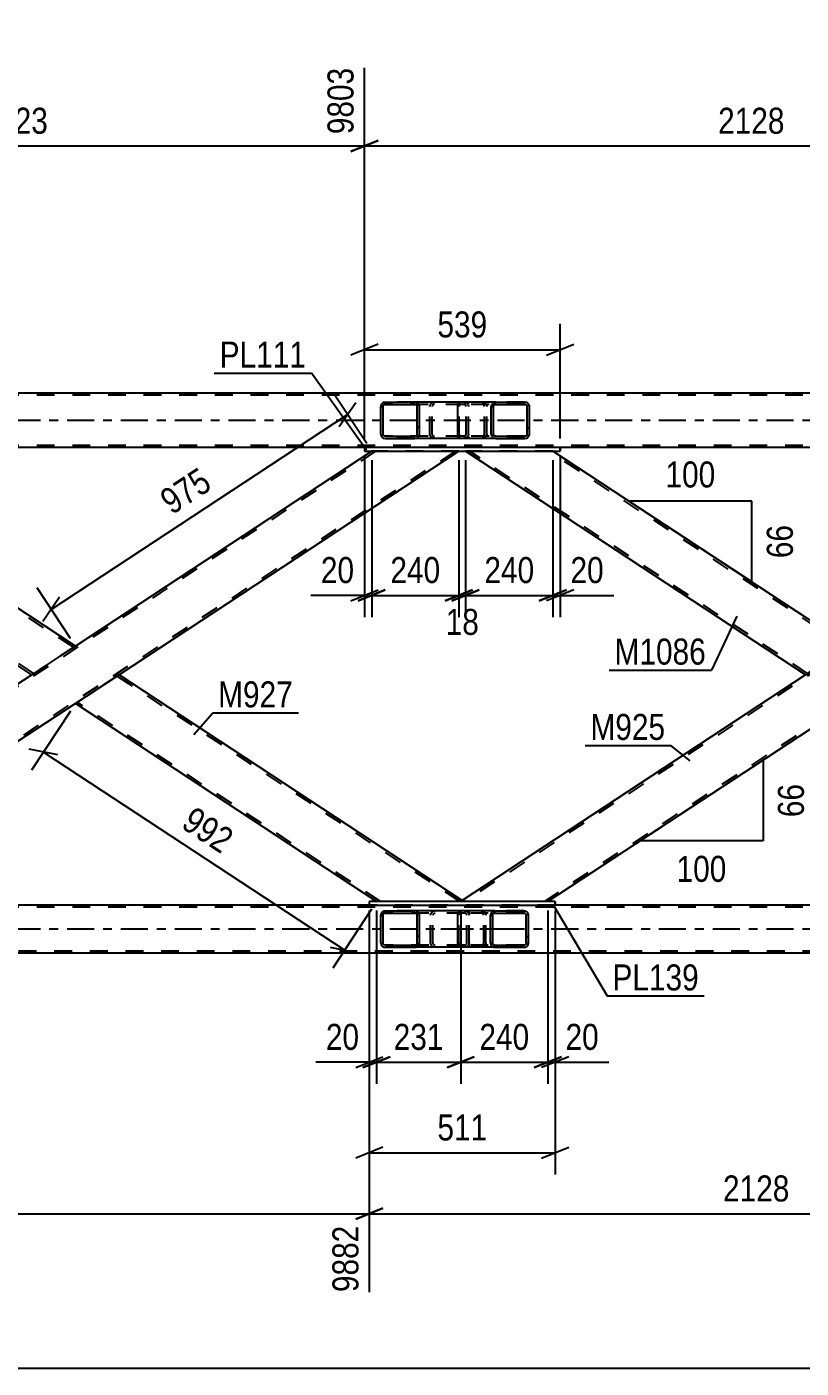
# Model space of a CAD drawing. Header units: millimetres. Extents: x -777 to 412, y -850 to -9.
# Drawn here: x -328.9 to -243.8, y -586.5 to -438.9 of the extents above; entities that cross this region are included whole.
import ezdxf

# ---------------------------------------------------------------- set-up
doc = ezdxf.new("R2010")
doc.units = ezdxf.units.MM
doc.linetypes.add('DXK_LINE_DOT2', pattern=[3.9198, 1.9599, -1.9599])
doc.linetypes.add('DXK_LINE_DOT3', pattern=[5.9187, 2.979, -0.9799, 0.9799, -0.9799])
doc.styles.add('Arial Narrow', font='ARIALN.TTF', dxfattribs={"height": 0.2})

# ---------------------------------------------------------------- blocks, each defined once
blk = doc.blocks.new('Part-570390744-5898 - 5775')
at = {"linetype": 'Continuous'}
h = blk.add_hatch(dxfattribs=at)
h.set_pattern_fill('', scale=0.7, style=0, pattern_type=0)
h.set_pattern_definition([(45, (-277.9148, -539.858), (-1.57154, 1.57154), [])])
h.paths.add_polyline_path([(-277.95, -539.67), (-277.91, -539.86), (-277.81, -540.01), (-277.64, -540.12), (-277.45, -540.15), (-274.27, -540.15), (-274.07, -540.12), (-273.91, -540.01), (-273.8, -539.86), (-273.76, -539.67), (-273.76, -536.63), (-273.8, -536.45), (-273.91, -536.29), (-274.07, -536.19), (-274.27, -536.15), (-277.45, -536.15), (-277.64, -536.19), (-277.81, -536.29), (-277.91, -536.45), (-277.95, -536.63)])
h.paths.add_polyline_path([(-277.68, -536.54), (-277.63, -536.46), (-277.55, -536.41), (-277.45, -536.39), (-274.27, -536.39), (-274.17, -536.41), (-274.09, -536.46), (-274.03, -536.54), (-274.01, -536.63), (-274.01, -539.67), (-274.03, -539.77), (-274.09, -539.84), (-274.17, -539.9), (-274.27, -539.91), (-277.45, -539.91), (-277.55, -539.9), (-277.63, -539.84), (-277.68, -539.77), (-277.7, -539.67), (-277.7, -536.63)])
at = {"color": 2, "linetype": 'Continuous'}
for p, q in [((-281.55, -536.63), (-281.53, -536.45)), ((-281.55, -539.67), (-281.55, -536.63)), ((-281.53, -536.45), (-281.47, -536.29)), ((-281.47, -536.29), (-281.38, -536.19)), ((-281.38, -536.19), (-281.28, -536.15)), ((-277.45, -536.15), (-281.28, -536.15)), ((-277.91, -536.45), (-277.95, -536.63)), ((-277.95, -539.67), (-277.95, -536.63)), ((-277.7, -536.63), (-277.68, -536.54)), ((-277.7, -539.67), (-277.7, -536.63)), ((-277.68, -536.54), (-277.63, -536.46)), ((-277.45, -536.15), (-277.64, -536.19)), ((-277.63, -536.46), (-277.55, -536.41)), ((-277.55, -536.41), (-277.45, -536.39)), ((-277.45, -536.15), (-274.27, -536.15)), ((-277.45, -536.39), (-274.27, -536.39)), ((-274.07, -536.19), (-274.27, -536.15)), ((-274.27, -536.39), (-274.17, -536.41)), ((-274.17, -536.41), (-274.09, -536.46)), ((-274.09, -536.46), (-274.03, -536.54)), ((-274.03, -536.54), (-274.01, -536.63)), ((-274.01, -539.67), (-274.01, -536.63)), ((-273.76, -536.63), (-273.8, -536.45)), ((-273.76, -539.67), (-273.76, -536.63)), ((-281.53, -539.86), (-281.55, -539.67)), ((-281.47, -540.01), (-281.53, -539.86)), ((-281.38, -540.12), (-281.47, -540.01)), ((-281.28, -540.15), (-281.38, -540.12)), ((-277.45, -540.15), (-281.28, -540.15)), ((-277.95, -539.67), (-277.91, -539.86)), ((-277.68, -539.77), (-277.7, -539.67)), ((-277.63, -539.84), (-277.68, -539.77)), ((-277.64, -540.12), (-277.45, -540.15)), ((-277.55, -539.9), (-277.63, -539.84)), ((-277.45, -539.91), (-277.55, -539.9)), ((-277.45, -539.91), (-274.27, -539.91)), ((-277.45, -540.15), (-274.27, -540.15)), ((-274.17, -539.9), (-274.27, -539.91)), ((-274.27, -540.15), (-274.07, -540.12)), ((-274.09, -539.84), (-274.17, -539.9)), ((-274.03, -539.77), (-274.09, -539.84)), ((-274.01, -539.67), (-274.03, -539.77)), ((-273.8, -539.86), (-273.76, -539.67))]:
    blk.add_line(p, q, dxfattribs=at)
at = {"color": 7, "linetype": 'DXK_LINE_DOT2'}
for p, q in [((-281.41, -536.54), (-281.42, -536.63)), ((-281.42, -539.67), (-281.42, -536.63)), ((-281.38, -536.46), (-281.41, -536.54)), ((-281.33, -536.41), (-281.38, -536.46)), ((-281.28, -536.39), (-281.33, -536.41)), ((-274.27, -536.39), (-281.28, -536.39)), ((-280.29, -536.39), (-280.29, -536.15)), ((-278.95, -536.15), (-278.75, -536.19)), ((-278.85, -536.41), (-278.95, -536.39)), ((-278.77, -536.46), (-278.85, -536.41)), ((-278.71, -536.54), (-278.77, -536.46)), ((-278.69, -536.63), (-278.71, -536.54)), ((-278.69, -539.67), (-278.69, -536.63)), ((-278.48, -536.45), (-278.44, -536.63)), ((-278.44, -539.67), (-278.44, -536.63)), ((-274.27, -536.15), (-277.45, -536.15)), ((-281.42, -539.67), (-281.41, -539.77)), ((-281.41, -539.77), (-281.38, -539.84)), ((-281.38, -539.84), (-281.33, -539.9)), ((-281.33, -539.9), (-281.28, -539.91)), ((-274.27, -539.91), (-281.28, -539.91)), ((-280.29, -540.15), (-280.29, -539.91)), ((-278.95, -539.91), (-278.85, -539.9)), ((-278.75, -540.12), (-278.95, -540.15)), ((-278.85, -539.9), (-278.77, -539.84)), ((-278.77, -539.84), (-278.71, -539.77)), ((-278.71, -539.77), (-278.69, -539.67)), ((-278.44, -539.67), (-278.48, -539.86)), ((-274.27, -540.15), (-277.45, -540.15))]:
    blk.add_line(p, q, dxfattribs=at)
at = {"color": 7, "linetype": 'DXK_LINE_DOT3'}
blk.add_line((-275.86, -538.15), (-283.4, -538.15), dxfattribs=at)
at = {"color": 7, "linetype": 'DXK_LINE_DOT2'}
for centre, start, end in [((-278.93, -536.65), 23.8494, 68.8059), ((-278.93, -539.66), 291.1941, 336.1506)]:
    blk.add_arc(centre, 0.492, start, end, dxfattribs=at)
at = {"color": 2, "linetype": 'Continuous'}
for centre, start, end in [((-277.46, -536.65), 111.1941, 156.1506), ((-274.25, -536.65), 23.8494, 68.8059), ((-277.46, -539.66), 203.8494, 248.8059), ((-274.25, -539.66), 291.1941, 336.1506)]:
    blk.add_arc(centre, 0.492, start, end, dxfattribs=at)
blk = doc.blocks.new('Part-570390744-5867 - 5775')
at = {"color": 7, "linetype": 'DXK_LINE_DOT2'}
for p, q in [((-290.58, -485.56), (-364.33, -534.07)), ((-281.84, -485.56), (-357.19, -535.11)), ((-281.41, -485.56), (-291.01, -485.56)), ((-323.61, -507), (-328.41, -510.16)), ((-318.8, -510.16), (-323.61, -513.32)), ((-364.33, -533.82), (-364.33, -533.78)), ((-364.33, -533.82), (-364.33, -533.86)), ((-364.33, -533.86), (-364.33, -533.82)), ((-356.75, -535.11), (-364.33, -535.11))]:
    blk.add_line(p, q, dxfattribs=at)
at = {"color": 2, "linetype": 'Continuous'}
for p, q in [((-291.01, -485.56), (-323.61, -507)), ((-281.41, -485.56), (-318.8, -510.16)), ((-328.41, -510.16), (-364.33, -533.78)), ((-323.61, -513.32), (-356.75, -535.11)), ((-364.33, -533.86), (-364.33, -535.11))]:
    blk.add_line(p, q, dxfattribs=at)
blk = doc.blocks.new('Part-570390744-5820 - 5775')
at = {"color": 7, "linetype": 'DXK_LINE_DOT2'}
for p, q in [((-205.44, -485.56), (-280.79, -535.11)), ((-198.46, -485.56), (-205.88, -485.56)), ((-198.46, -486.71), (-272.05, -535.11)), ((-198.46, -486.42), (-198.46, -486.99)), ((-238.47, -507), (-243.28, -510.16)), ((-233.67, -510.16), (-238.47, -513.32)), ((-281.04, -535), (-281.22, -535.11)), ((-271.62, -535.11), (-281.22, -535.11))]:
    blk.add_line(p, q, dxfattribs=at)
at = {"color": 2, "linetype": 'Continuous'}
for p, q in [((-205.88, -485.56), (-238.47, -507)), ((-198.46, -485.56), (-198.46, -486.92)), ((-198.46, -486.99), (-233.67, -510.16)), ((-243.28, -510.16), (-281.04, -535)), ((-238.47, -513.32), (-271.62, -535.11))]:
    blk.add_line(p, q, dxfattribs=at)
blk = doc.blocks.new('Part-570390744-5836 - 5775')
at = {"linetype": 'Continuous'}
h = blk.add_hatch(dxfattribs=at)
h.set_pattern_fill('', scale=0.7, style=0, pattern_type=0)
h.set_pattern_definition([(45, (-289.9715, -539.858), (-1.57154, 1.57154), [])])
h.paths.add_polyline_path([(-290.01, -539.67), (-289.97, -539.86), (-289.86, -540.01), (-289.7, -540.12), (-289.5, -540.15), (-286.26, -540.15), (-286.07, -540.12), (-285.9, -540.01), (-285.79, -539.86), (-285.75, -539.67), (-285.75, -536.63), (-285.79, -536.45), (-285.9, -536.29), (-286.07, -536.19), (-286.26, -536.15), (-289.5, -536.15), (-289.7, -536.19), (-289.86, -536.29), (-289.97, -536.45), (-290.01, -536.63)])
h.paths.add_polyline_path([(-289.74, -536.54), (-289.68, -536.46), (-289.6, -536.41), (-289.5, -536.39), (-286.26, -536.39), (-286.17, -536.41), (-286.08, -536.46), (-286.03, -536.54), (-286.01, -536.63), (-286.01, -539.67), (-286.03, -539.77), (-286.08, -539.84), (-286.17, -539.9), (-286.26, -539.91), (-289.5, -539.91), (-289.6, -539.9), (-289.68, -539.84), (-289.74, -539.77), (-289.75, -539.67), (-289.75, -536.63)])
at = {"color": 2, "linetype": 'Continuous'}
for p, q in [((-289.97, -536.45), (-290.01, -536.63)), ((-290.01, -539.67), (-290.01, -536.63)), ((-289.75, -536.63), (-289.74, -536.54)), ((-289.75, -539.67), (-289.75, -536.63)), ((-289.74, -536.54), (-289.68, -536.46)), ((-289.5, -536.15), (-289.7, -536.19)), ((-289.68, -536.46), (-289.6, -536.41)), ((-289.6, -536.41), (-289.5, -536.39)), ((-289.5, -536.15), (-286.26, -536.15)), ((-289.5, -536.39), (-286.26, -536.39)), ((-281.28, -536.15), (-286.26, -536.15)), ((-286.07, -536.19), (-286.26, -536.15)), ((-286.26, -536.39), (-286.17, -536.41)), ((-286.17, -536.41), (-286.08, -536.46)), ((-286.08, -536.46), (-286.03, -536.54)), ((-286.03, -536.54), (-286.01, -536.63)), ((-286.01, -539.67), (-286.01, -536.63)), ((-285.75, -536.63), (-285.79, -536.45)), ((-285.75, -539.67), (-285.75, -536.63)), ((-290.01, -539.67), (-289.97, -539.86)), ((-289.74, -539.77), (-289.75, -539.67)), ((-289.68, -539.84), (-289.74, -539.77)), ((-289.7, -540.12), (-289.5, -540.15)), ((-289.6, -539.9), (-289.68, -539.84)), ((-289.5, -539.91), (-289.6, -539.9)), ((-289.5, -539.91), (-286.26, -539.91)), ((-289.5, -540.15), (-286.26, -540.15)), ((-286.17, -539.9), (-286.26, -539.91)), ((-286.26, -540.15), (-286.07, -540.12)), ((-281.28, -540.15), (-286.26, -540.15)), ((-286.08, -539.84), (-286.17, -539.9)), ((-286.03, -539.77), (-286.08, -539.84)), ((-286.01, -539.67), (-286.03, -539.77)), ((-285.79, -539.86), (-285.75, -539.67))]:
    blk.add_line(p, q, dxfattribs=at)
at = {"color": 7, "linetype": 'DXK_LINE_DOT2'}
for p, q in [((-286.26, -536.15), (-289.5, -536.15)), ((-280.8, -536.39), (-289.5, -536.39)), ((-284.55, -536.63), (-284.51, -536.45)), ((-284.55, -539.67), (-284.55, -536.63)), ((-284.27, -536.54), (-284.29, -536.63)), ((-284.29, -539.67), (-284.29, -536.63)), ((-284.21, -536.46), (-284.27, -536.54)), ((-284.23, -536.19), (-284.03, -536.15)), ((-284.21, -536.46), (-284.19, -536.45)), ((-284.19, -536.45), (-284.13, -536.41)), ((-284.13, -536.41), (-284.03, -536.39)), ((-280.8, -536.15), (-281.28, -536.15)), ((-280.8, -536.15), (-280.6, -536.19)), ((-280.7, -536.41), (-280.8, -536.39)), ((-280.62, -536.46), (-280.7, -536.41)), ((-280.56, -536.54), (-280.62, -536.46)), ((-280.54, -536.63), (-280.56, -536.54)), ((-280.54, -539.67), (-280.54, -536.63)), ((-280.33, -536.45), (-280.29, -536.63)), ((-280.29, -539.67), (-280.29, -536.63)), ((-280.8, -539.91), (-289.5, -539.91)), ((-286.26, -540.15), (-289.5, -540.15)), ((-284.51, -539.86), (-284.55, -539.67)), ((-284.29, -539.67), (-284.27, -539.77)), ((-284.27, -539.77), (-284.21, -539.84)), ((-284.03, -540.15), (-284.23, -540.12)), ((-284.21, -539.84), (-284.19, -539.86)), ((-284.19, -539.86), (-284.13, -539.9)), ((-284.13, -539.9), (-284.03, -539.91)), ((-280.8, -540.15), (-281.28, -540.15)), ((-280.8, -539.91), (-280.7, -539.9)), ((-280.6, -540.12), (-280.8, -540.15)), ((-280.7, -539.9), (-280.62, -539.84)), ((-280.62, -539.84), (-280.56, -539.77)), ((-280.56, -539.77), (-280.54, -539.67)), ((-280.29, -539.67), (-280.33, -539.86))]:
    blk.add_line(p, q, dxfattribs=at)
at = {"color": 2, "linetype": 'Continuous'}
for centre, start, end in [((-289.52, -536.66), 110.7583, 155.68), ((-286.24, -536.66), 24.32, 69.2417), ((-289.52, -539.65), 204.32, 249.2417), ((-286.24, -539.65), 290.7583, 335.68)]:
    blk.add_arc(centre, 0.496, start, end, dxfattribs=at)
at = {"color": 7, "linetype": 'DXK_LINE_DOT2'}
for centre, start, end in [((-284.05, -536.66), 110.7583, 155.68), ((-280.78, -536.66), 24.32, 69.2417), ((-284.05, -539.65), 204.32, 249.2417), ((-280.78, -539.65), 290.7583, 335.68)]:
    blk.add_arc(centre, 0.496, start, end, dxfattribs=at)
blk = doc.blocks.new('Part-570390744-5882 - 5775')
at = {"color": 2, "linetype": 'Continuous'}
for p, q in [((-318.8, -510.16), (-323.61, -513.32)), ((-281.04, -535), (-318.8, -510.16)), ((-290.47, -535.11), (-323.61, -513.32)), ((-281.07, -535.02), (-281.22, -535.11)), ((-281.04, -535), (-281.07, -535.02))]:
    blk.add_line(p, q, dxfattribs=at)
at = {"color": 7, "linetype": 'DXK_LINE_DOT2'}
for p, q in [((-318.84, -510.18), (-319.24, -510.44)), ((-319.24, -510.44), (-319.24, -510.44)), ((-319.24, -510.44), (-319.24, -510.44)), ((-281.3, -535.11), (-319.02, -510.3)), ((-323.39, -513.17), (-323.37, -513.16)), ((-290.03, -535.11), (-323.39, -513.17)), ((-323.17, -513.03), (-323.17, -513.03)), ((-281.22, -535.11), (-290.47, -535.11)), ((-281.04, -535), (-281.04, -535))]:
    blk.add_line(p, q, dxfattribs=at)
blk = doc.blocks.new('Part-570390744-5946 - 5775')
at = {"linetype": 'Continuous'}
h = blk.add_hatch(dxfattribs=at)
h.set_pattern_fill('', scale=0.7, style=0, pattern_type=0)
h.set_pattern_definition([(45, (-289.9722, -483.859), (-1.57154, 1.57154), [])])
h.paths.add_polyline_path([(-290.01, -483.68), (-289.97, -483.86), (-289.86, -484.01), (-289.7, -484.12), (-289.5, -484.16), (-286.27, -484.16), (-286.07, -484.12), (-285.9, -484.01), (-285.79, -483.86), (-285.75, -483.68), (-285.75, -480.64), (-285.79, -480.45), (-285.9, -480.3), (-286.07, -480.19), (-286.27, -480.16), (-289.5, -480.16), (-289.7, -480.19), (-289.86, -480.3), (-289.97, -480.45), (-290.01, -480.64)])
h.paths.add_polyline_path([(-289.74, -480.54), (-289.68, -480.47), (-289.6, -480.41), (-289.5, -480.4), (-286.27, -480.4), (-286.17, -480.41), (-286.08, -480.47), (-286.03, -480.54), (-286.01, -480.64), (-286.01, -483.68), (-286.03, -483.77), (-286.08, -483.85), (-286.17, -483.9), (-286.27, -483.92), (-289.5, -483.92), (-289.6, -483.9), (-289.68, -483.85), (-289.74, -483.77), (-289.76, -483.68), (-289.76, -480.64)])
at = {"color": 2, "linetype": 'Continuous'}
for p, q in [((-289.97, -480.45), (-290.01, -480.64)), ((-290.01, -483.68), (-290.01, -480.64)), ((-289.76, -480.64), (-289.74, -480.54)), ((-289.76, -483.68), (-289.76, -480.64)), ((-289.74, -480.54), (-289.68, -480.47)), ((-289.5, -480.16), (-289.7, -480.19)), ((-289.68, -480.47), (-289.6, -480.41)), ((-289.6, -480.41), (-289.5, -480.4)), ((-289.5, -480.16), (-286.27, -480.16)), ((-289.5, -480.4), (-286.27, -480.4)), ((-281.27, -480.16), (-286.27, -480.16)), ((-286.07, -480.19), (-286.27, -480.16)), ((-286.27, -480.4), (-286.17, -480.41)), ((-286.17, -480.41), (-286.08, -480.47)), ((-286.08, -480.47), (-286.03, -480.54)), ((-286.03, -480.54), (-286.01, -480.64)), ((-286.01, -483.68), (-286.01, -480.64)), ((-285.75, -480.64), (-285.79, -480.45)), ((-285.75, -483.68), (-285.75, -480.64)), ((-290.01, -483.68), (-289.97, -483.86)), ((-289.74, -483.77), (-289.76, -483.68)), ((-289.68, -483.85), (-289.74, -483.77)), ((-289.7, -484.12), (-289.5, -484.16)), ((-289.6, -483.9), (-289.68, -483.85)), ((-289.5, -483.92), (-289.6, -483.9)), ((-289.5, -483.92), (-286.27, -483.92)), ((-289.5, -484.16), (-286.27, -484.16)), ((-286.17, -483.9), (-286.27, -483.92)), ((-286.27, -484.16), (-286.07, -484.12)), ((-281.27, -484.16), (-286.27, -484.16)), ((-286.08, -483.85), (-286.17, -483.9)), ((-286.03, -483.77), (-286.08, -483.85)), ((-286.01, -483.68), (-286.03, -483.77)), ((-285.79, -483.86), (-285.75, -483.68))]:
    blk.add_line(p, q, dxfattribs=at)
at = {"color": 7, "linetype": 'DXK_LINE_DOT2'}
for p, q in [((-286.27, -480.16), (-289.5, -480.16)), ((-280.88, -480.4), (-289.5, -480.4)), ((-284.63, -480.64), (-284.59, -480.45)), ((-284.63, -483.68), (-284.63, -480.64)), ((-284.35, -480.54), (-284.37, -480.64)), ((-284.37, -483.68), (-284.37, -480.64)), ((-284.3, -480.47), (-284.35, -480.54)), ((-284.31, -480.19), (-284.11, -480.16)), ((-284.21, -480.41), (-284.3, -480.47)), ((-284.11, -480.4), (-284.21, -480.41)), ((-280.88, -480.16), (-281.27, -480.16)), ((-280.88, -480.16), (-280.68, -480.19)), ((-280.78, -480.41), (-280.88, -480.4)), ((-280.7, -480.47), (-280.78, -480.41)), ((-280.64, -480.54), (-280.7, -480.47)), ((-280.62, -480.64), (-280.64, -480.54)), ((-280.62, -483.68), (-280.62, -480.64)), ((-280.41, -480.45), (-280.37, -480.64)), ((-280.37, -483.68), (-280.37, -480.64)), ((-280.88, -483.92), (-289.5, -483.92)), ((-286.27, -484.16), (-289.5, -484.16)), ((-284.59, -483.86), (-284.63, -483.68)), ((-284.37, -483.68), (-284.35, -483.77)), ((-284.35, -483.77), (-284.3, -483.85)), ((-284.11, -484.16), (-284.31, -484.12)), ((-284.3, -483.85), (-284.27, -483.86)), ((-284.27, -483.86), (-284.21, -483.9)), ((-284.21, -483.9), (-284.11, -483.92)), ((-280.88, -484.16), (-281.27, -484.16)), ((-280.88, -483.92), (-280.78, -483.9)), ((-280.68, -484.12), (-280.88, -484.16)), ((-280.78, -483.9), (-280.7, -483.85)), ((-280.7, -483.85), (-280.64, -483.77)), ((-280.64, -483.77), (-280.62, -483.68)), ((-280.37, -483.68), (-280.41, -483.86))]:
    blk.add_line(p, q, dxfattribs=at)
at = {"color": 2, "linetype": 'Continuous'}
for centre, start, end in [((-289.52, -480.66), 110.7583, 155.68), ((-286.25, -480.66), 24.32, 69.2417), ((-289.52, -483.65), 204.32, 249.2417), ((-286.25, -483.65), 290.7583, 335.68)]:
    blk.add_arc(centre, 0.496, start, end, dxfattribs=at)
at = {"color": 7, "linetype": 'DXK_LINE_DOT2'}
for centre, start, end in [((-284.13, -480.66), 110.7583, 155.68), ((-280.86, -480.66), 24.32, 69.2417), ((-284.13, -483.65), 204.32, 249.2417), ((-280.86, -483.65), 290.7583, 335.68)]:
    blk.add_arc(centre, 0.496, start, end, dxfattribs=at)
blk = doc.blocks.new('Part-570390744-6003 - 5775')
at = {"linetype": 'Continuous'}
h = blk.add_hatch(dxfattribs=at)
h.set_pattern_fill('', scale=0.7, style=0, pattern_type=0)
h.set_pattern_definition([(45, (-277.8217, -483.859), (-1.57154, 1.57154), [])])
h.paths.add_polyline_path([(-277.86, -483.68), (-277.82, -483.86), (-277.71, -484.01), (-277.55, -484.12), (-277.36, -484.16), (-274.17, -484.16), (-273.97, -484.12), (-273.81, -484.01), (-273.7, -483.86), (-273.66, -483.68), (-273.66, -480.64), (-273.7, -480.45), (-273.81, -480.3), (-273.97, -480.19), (-274.17, -480.16), (-277.36, -480.16), (-277.55, -480.19), (-277.71, -480.3), (-277.82, -480.45), (-277.86, -480.64)])
h.paths.add_polyline_path([(-277.59, -480.54), (-277.53, -480.47), (-277.45, -480.41), (-277.36, -480.4), (-274.17, -480.4), (-274.07, -480.41), (-273.99, -480.47), (-273.93, -480.54), (-273.92, -480.64), (-273.92, -483.68), (-273.93, -483.77), (-273.99, -483.85), (-274.07, -483.9), (-274.17, -483.92), (-277.36, -483.92), (-277.45, -483.9), (-277.53, -483.85), (-277.59, -483.77), (-277.61, -483.68), (-277.61, -480.64)])
at = {"color": 2, "linetype": 'Continuous'}
for p, q in [((-281.54, -480.64), (-281.52, -480.45)), ((-281.54, -483.68), (-281.54, -480.64)), ((-281.52, -480.45), (-281.46, -480.3)), ((-281.46, -480.3), (-281.37, -480.19)), ((-281.37, -480.19), (-281.27, -480.16)), ((-277.36, -480.16), (-281.27, -480.16)), ((-277.82, -480.45), (-277.86, -480.64)), ((-277.86, -483.68), (-277.86, -480.64)), ((-277.61, -480.64), (-277.59, -480.54)), ((-277.61, -483.68), (-277.61, -480.64)), ((-277.59, -480.54), (-277.53, -480.47)), ((-277.36, -480.16), (-277.55, -480.19)), ((-277.53, -480.47), (-277.45, -480.41)), ((-277.45, -480.41), (-277.36, -480.4)), ((-277.36, -480.16), (-274.17, -480.16)), ((-277.36, -480.4), (-274.17, -480.4)), ((-273.97, -480.19), (-274.17, -480.16)), ((-274.17, -480.4), (-274.07, -480.41)), ((-274.07, -480.41), (-273.99, -480.47)), ((-273.99, -480.47), (-273.93, -480.54)), ((-273.93, -480.54), (-273.92, -480.64)), ((-273.92, -483.68), (-273.92, -480.64)), ((-273.66, -480.64), (-273.7, -480.45)), ((-273.66, -483.68), (-273.66, -480.64)), ((-281.52, -483.86), (-281.54, -483.68)), ((-281.46, -484.01), (-281.52, -483.86)), ((-281.37, -484.12), (-281.46, -484.01)), ((-281.27, -484.16), (-281.37, -484.12)), ((-277.36, -484.16), (-281.27, -484.16)), ((-277.86, -483.68), (-277.82, -483.86)), ((-277.59, -483.77), (-277.61, -483.68)), ((-277.53, -483.85), (-277.59, -483.77)), ((-277.55, -484.12), (-277.36, -484.16)), ((-277.45, -483.9), (-277.53, -483.85)), ((-277.36, -483.92), (-277.45, -483.9)), ((-277.36, -483.92), (-274.17, -483.92)), ((-277.36, -484.16), (-274.17, -484.16)), ((-274.07, -483.9), (-274.17, -483.92)), ((-274.17, -484.16), (-273.97, -484.12)), ((-273.99, -483.85), (-274.07, -483.9)), ((-273.93, -483.77), (-273.99, -483.85)), ((-273.92, -483.68), (-273.93, -483.77)), ((-273.7, -483.86), (-273.66, -483.68))]:
    blk.add_line(p, q, dxfattribs=at)
at = {"color": 7, "linetype": 'DXK_LINE_DOT2'}
for p, q in [((-281.39, -480.54), (-281.4, -480.64)), ((-281.4, -483.68), (-281.4, -480.64)), ((-281.36, -480.47), (-281.39, -480.54)), ((-281.32, -480.41), (-281.36, -480.47)), ((-281.27, -480.4), (-281.32, -480.41)), ((-274.17, -480.4), (-281.27, -480.4)), ((-280.37, -480.4), (-280.37, -480.16)), ((-278.86, -480.16), (-278.67, -480.19)), ((-278.76, -480.41), (-278.86, -480.4)), ((-278.68, -480.47), (-278.76, -480.41)), ((-278.63, -480.54), (-278.68, -480.47)), ((-278.61, -480.64), (-278.63, -480.54)), ((-278.61, -483.68), (-278.61, -480.64)), ((-278.39, -480.45), (-278.36, -480.64)), ((-278.36, -483.68), (-278.36, -480.64)), ((-274.17, -480.16), (-277.36, -480.16)), ((-281.4, -483.68), (-281.39, -483.77)), ((-281.39, -483.77), (-281.36, -483.85)), ((-281.36, -483.85), (-281.32, -483.9)), ((-281.32, -483.9), (-281.27, -483.92)), ((-274.17, -483.92), (-281.27, -483.92)), ((-280.37, -484.16), (-280.37, -483.92)), ((-278.86, -483.92), (-278.76, -483.9)), ((-278.67, -484.12), (-278.86, -484.16)), ((-278.76, -483.9), (-278.68, -483.85)), ((-278.68, -483.85), (-278.63, -483.77)), ((-278.63, -483.77), (-278.61, -483.68)), ((-278.36, -483.68), (-278.39, -483.86)), ((-274.17, -484.16), (-277.36, -484.16))]:
    blk.add_line(p, q, dxfattribs=at)
for centre, start, end in [((-278.84, -480.65), 23.8951, 68.8487), ((-278.84, -483.66), 291.1513, 336.1049)]:
    blk.add_arc(centre, 0.492, start, end, dxfattribs=at)
at = {"color": 2, "linetype": 'Continuous'}
for centre, start, end in [((-277.37, -480.65), 111.1513, 156.1049), ((-274.15, -480.65), 23.8951, 68.8487), ((-277.37, -483.66), 203.8951, 248.8487), ((-274.15, -483.66), 291.1513, 336.1049)]:
    blk.add_arc(centre, 0.492, start, end, dxfattribs=at)
blk = doc.blocks.new('Part-570390744-6157 - 5775')
at = {"color": 2, "linetype": 'Continuous'}
for p, q in [((-243.28, -510.16), (-280.68, -485.56)), ((-238.47, -507), (-271.07, -485.56)), ((-238.74, -507.17), (-243.28, -510.16)), ((-238.74, -507.17), (-238.51, -507.02)), ((-238.47, -507), (-238.51, -507.02))]:
    blk.add_line(p, q, dxfattribs=at)
at = {"color": 7, "linetype": 'DXK_LINE_DOT2'}
for p, q in [((-271.07, -485.56), (-280.68, -485.56)), ((-243.06, -510.01), (-280.24, -485.56)), ((-238.69, -507.14), (-271.51, -485.56)), ((-238.91, -507.28), (-238.91, -507.28)), ((-238.91, -507.28), (-238.91, -507.28)), ((-238.6, -507.08), (-238.74, -507.17)), ((-238.69, -507.14), (-238.74, -507.17)), ((-238.47, -507), (-238.47, -507))]:
    blk.add_line(p, q, dxfattribs=at)
blk = doc.blocks.new('Part-570390744-6034 - 5775')
at = {"color": 7, "linetype": 'DXK_LINE_DOT2'}
for p, q in [((-90.71, -479.4), (-683.93, -479.4)), ((-90.71, -484.92), (-683.93, -484.92)), ((-270.27, -485.16), (-291.81, -485.16))]:
    blk.add_line(p, q, dxfattribs=at)
at = {"color": 2, "linetype": 'Continuous'}
for p, q in [((-199.27, -479.16), (-363.54, -479.16)), ((-291.81, -485.16), (-355.4, -485.16)), ((-206.68, -485.16), (-270.27, -485.16))]:
    blk.add_line(p, q, dxfattribs=at)
at = {"color": 7, "linetype": 'DXK_LINE_DOT3'}
blk.add_line((-90.71, -482.16), (-683.93, -482.16), dxfattribs=at)
blk = doc.blocks.new('Part-570390744-6055 - 5775')
at = {"color": 2, "linetype": 'Continuous'}
for p, q in [((-291.81, -485.16), (-291.81, -485.56)), ((-270.27, -485.16), (-291.81, -485.16)), ((-291.81, -485.56), (-270.27, -485.56)), ((-270.27, -485.16), (-270.27, -485.56)), ((-270.27, -485.16), (-270.27, -485.16)), ((-270.27, -485.56), (-270.27, -485.56))]:
    blk.add_line(p, q, dxfattribs=at)
at = {"color": 7, "linetype": 'DXK_LINE_DOT2'}
for p, q in [((-291.81, -485.16), (-291.81, -485.56)), ((-270.27, -485.56), (-270.27, -485.16)), ((-270.27, -485.16), (-270.27, -485.16)), ((-270.27, -485.56), (-270.27, -485.56))]:
    blk.add_line(p, q, dxfattribs=at)
blk = doc.blocks.new('Part-570390744-6087 - 5775')
at = {"color": 7, "linetype": 'DXK_LINE_DOT2'}
for p, q in [((-90.71, -535.75), (-686.55, -535.75)), ((-270.82, -535.51), (-291.27, -535.51)), ((-686.55, -540.55), (-90.71, -540.55))]:
    blk.add_line(p, q, dxfattribs=at)
at = {"color": 2, "linetype": 'Continuous'}
for p, q in [((-291.27, -535.51), (-355.95, -535.51)), ((-206.13, -535.51), (-270.82, -535.51)), ((-90.71, -540.79), (-686.55, -540.79))]:
    blk.add_line(p, q, dxfattribs=at)
at = {"color": 7, "linetype": 'DXK_LINE_DOT3'}
blk.add_line((-90.71, -538.15), (-686.55, -538.15), dxfattribs=at)
blk = doc.blocks.new('Part-570390744-6152 - 5775')
at = {"color": 2, "linetype": 'Continuous'}
for p, q in [((-291.27, -535.11), (-291.27, -535.51)), ((-270.82, -535.11), (-291.27, -535.11)), ((-291.27, -535.51), (-270.82, -535.51)), ((-270.82, -535.11), (-270.82, -535.51)), ((-270.82, -535.11), (-270.82, -535.11)), ((-270.82, -535.51), (-270.82, -535.51))]:
    blk.add_line(p, q, dxfattribs=at)
at = {"color": 7, "linetype": 'DXK_LINE_DOT2'}
for p, q in [((-291.27, -535.11), (-291.27, -535.51)), ((-270.82, -535.51), (-270.82, -535.11)), ((-270.82, -535.11), (-270.82, -535.11)), ((-270.82, -535.51), (-270.82, -535.51))]:
    blk.add_line(p, q, dxfattribs=at)
blk = doc.blocks.new('Part-570390744-6162 - 5775')
at = {"color": 2, "linetype": 'Continuous'}
for p, q in [((-364.33, -485.56), (-364.33, -486.45)), ((-323.61, -507), (-356.2, -485.56)), ((-328.41, -510.16), (-364.33, -486.53)), ((-323.88, -507.17), (-328.41, -510.16)), ((-323.88, -507.17), (-323.64, -507.02)), ((-323.61, -507), (-323.64, -507.02))]:
    blk.add_line(p, q, dxfattribs=at)
at = {"color": 7, "linetype": 'DXK_LINE_DOT2'}
for p, q in [((-356.2, -485.56), (-364.33, -485.56)), ((-323.83, -507.14), (-356.64, -485.56)), ((-328.19, -510.01), (-364.33, -486.24)), ((-364.33, -486.45), (-364.33, -486.49)), ((-364.33, -486.45), (-364.33, -486.49)), ((-364.33, -486.49), (-364.33, -486.53)), ((-324.05, -507.28), (-324.05, -507.28)), ((-324.05, -507.28), (-324.05, -507.28)), ((-323.74, -507.08), (-323.88, -507.17)), ((-323.83, -507.14), (-323.88, -507.17)), ((-323.61, -507), (-323.61, -507))]:
    blk.add_line(p, q, dxfattribs=at)
blk = doc.blocks.new('StraightDimension-570390744-6983 - 5775')
at = {"color": 7, "linetype": 'Continuous'}
for p, q in [((-291.27, -536.51), (-291.27, -565.16)), ((-270.82, -536.51), (-270.82, -565.16)), ((-289.77, -562.16), (-292.77, -563.36)), ((-272.32, -563.36), (-269.32, -562.16)), ((-291.27, -562.76), (-270.82, -562.76))]:
    blk.add_line(p, q, dxfattribs=at)
at = {"color": 0}
blk.add_wipeout([(-277.7, -562.01), (-277.7, -557.81), (-284.38, -557.81), (-284.38, -562.01)], dxfattribs=at)
at = {"color": 3, "style": 'Arial Narrow'}
blk.add_text('511', height=2.863, dxfattribs=at).set_placement((-283.78, -561.41))
blk = doc.blocks.new('StraightDimension-570390744-7221 - 5775')
at = {"color": 7, "linetype": 'Continuous'}
for p, q in [((-324.16, -514.15), (-328.44, -520.66)), ((-325.54, -518.98), (-328.71, -518.34)), ((-327.12, -518.66), (-293.98, -540.46)), ((-291.02, -535.95), (-295.3, -542.46)), ((-295.57, -540.14), (-292.4, -540.78))]:
    blk.add_line(p, q, dxfattribs=at)
at = {"color": 0}
blk.add_wipeout([(-307.35, -530.77), (-305.04, -527.26), (-310.63, -523.59), (-312.93, -527.1)], dxfattribs=at)
at = {"color": 3, "style": 'Arial Narrow'}
blk.add_text('992', height=2.863, rotation=-33.3347, dxfattribs=at).set_placement((-312.1, -526.92))
blk = doc.blocks.new('AngleDimension-570390744-60620 - 5775')
at = {"color": 7, "linetype": 'Continuous'}
for p, q in [((-247.96, -519.55), (-261.49, -528.45)), ((-247.96, -519.55), (-247.96, -528.45)), ((-259.22, -526.96), (-261.49, -528.45)), ((-247.96, -528.45), (-261.49, -528.45))]:
    blk.add_line(p, q, dxfattribs=at)
at = {"color": 0}
for points in [[(-242.86, -521.57), (-247.06, -521.57), (-247.06, -526.43), (-242.86, -526.43)], [(-251.38, -533.55), (-251.38, -529.35), (-258.07, -529.35), (-258.07, -533.55)]]:
    blk.add_wipeout(points, dxfattribs=at)
at = {"color": 3, "style": 'Arial Narrow'}
blk.add_text('66', height=2.863, rotation=90.0002, dxfattribs=at).set_placement((-243.46, -525.83))
blk.add_text('100', height=2.863, dxfattribs=at).set_placement((-257.47, -532.95))
blk = doc.blocks.new('StraightDimension-570390744-60281 - 5775')
at = {"color": 7, "linetype": 'Continuous'}
for p, q in [((-291.27, -536.11), (-291.27, -555.19)), ((-290.47, -536.11), (-290.47, -555.19)), ((-291.27, -552.79), (-297.17, -552.79)), ((-291.27, -552.79), (-297.17, -552.79)), ((-292.77, -553.39), (-289.77, -552.19)), ((-288.97, -552.19), (-291.97, -553.39)), ((-291.27, -552.79), (-290.47, -552.79))]:
    blk.add_line(p, q, dxfattribs=at)
at = {"color": 0}
blk.add_wipeout([(-291.79, -552.04), (-291.79, -547.84), (-296.65, -547.84), (-296.65, -552.04)], dxfattribs=at)
at = {"color": 3, "style": 'Arial Narrow'}
blk.add_text('20', height=2.863, dxfattribs=at).set_placement((-296.05, -551.44))
blk = doc.blocks.new('AngleDimension-570390744-60618 - 5775')
at = {"color": 7, "linetype": 'Continuous'}
for p, q in [((-255.61, -495.73), (-262.72, -491.05)), ((-249.18, -491.05), (-262.72, -491.05)), ((-249.18, -499.95), (-262.72, -491.05)), ((-249.18, -499.95), (-249.18, -491.05))]:
    blk.add_line(p, q, dxfattribs=at)
at = {"color": 0}
for points in [[(-252.61, -490.15), (-252.61, -485.95), (-259.29, -485.95), (-259.29, -490.15)], [(-244.08, -493.07), (-248.28, -493.07), (-248.28, -497.93), (-244.08, -497.93)]]:
    blk.add_wipeout(points, dxfattribs=at)
at = {"color": 3, "style": 'Arial Narrow'}
blk.add_text('100', height=2.863, dxfattribs=at).set_placement((-258.69, -489.55))
blk.add_text('66', height=2.863, rotation=90.0002, dxfattribs=at).set_placement((-244.68, -497.33))
blk = doc.blocks.new('StraightDimension-570390744-7231 - 5775')
at = {"color": 7, "linetype": 'Continuous'}
for p, q in [((-291.56, -484.72), (-295.24, -479.14)), ((-294.59, -482.84), (-292.75, -480.19)), ((-326.27, -502.96), (-293.67, -481.52)), ((-324.16, -506.16), (-327.83, -500.58)), ((-325.34, -501.63), (-327.19, -504.28))]:
    blk.add_line(p, q, dxfattribs=at)
at = {"color": 0}
blk.add_wipeout([(-307.59, -489.77), (-309.9, -486.26), (-315.48, -489.94), (-313.17, -493.45)], dxfattribs=at)
at = {"color": 3, "style": 'Arial Narrow'}
blk.add_text('975', height=2.863, rotation=33.3347, dxfattribs=at).set_placement((-313, -492.62))
blk = doc.blocks.new('StraightDimension-570390744-60098 - 5775')
at = {"color": 7, "linetype": 'Continuous'}
for p, q in [((-271.07, -486.56), (-271.07, -503.82)), ((-270.27, -486.16), (-270.27, -503.82)), ((-272.57, -502.02), (-269.57, -500.82)), ((-268.77, -500.82), (-271.77, -502.02)), ((-271.07, -501.42), (-270.27, -501.42)), ((-270.27, -501.42), (-264.36, -501.42)), ((-270.27, -501.42), (-264.36, -501.42))]:
    blk.add_line(p, q, dxfattribs=at)
at = {"color": 0}
blk.add_wipeout([(-264.89, -500.67), (-264.89, -496.47), (-269.74, -496.47), (-269.74, -500.67)], dxfattribs=at)
at = {"color": 3, "style": 'Arial Narrow'}
blk.add_text('20', height=2.863, dxfattribs=at).set_placement((-269.14, -500.07))
blk = doc.blocks.new('StraightDimension-570390744-7667 - 5775')
at = {"color": 7, "linetype": 'Continuous'}
blk.add_line((-687.19, -586.47), (-71.41, -586.47), dxfattribs=at)
blk = doc.blocks.new('StraightDimension-570390744-60100 - 5775')
at = {"color": 7, "linetype": 'Continuous'}
for p, q in [((-281.41, -486.56), (-281.41, -504.27)), ((-280.68, -486.56), (-280.68, -504.27)), ((-282.91, -502.02), (-279.91, -500.82)), ((-279.18, -500.82), (-282.18, -502.02)), ((-281.41, -501.42), (-280.68, -501.42))]:
    blk.add_line(p, q, dxfattribs=at)
at = {"color": 0}
blk.add_wipeout([(-278.61, -506.37), (-278.61, -502.17), (-283.47, -502.17), (-283.47, -506.37)], dxfattribs=at)
at = {"color": 3, "style": 'Arial Narrow'}
blk.add_text('18', height=2.863, dxfattribs=at).set_placement((-282.87, -505.77))
blk = doc.blocks.new('StraightDimension-570390744-60101 - 5775')
at = {"color": 7, "linetype": 'Continuous'}
for p, q in [((-291.01, -486.56), (-291.01, -503.82)), ((-281.41, -486.56), (-281.41, -503.82)), ((-292.51, -502.02), (-289.51, -500.82)), ((-291.01, -501.42), (-281.41, -501.42)), ((-279.91, -500.82), (-282.91, -502.02))]:
    blk.add_line(p, q, dxfattribs=at)
at = {"color": 0}
blk.add_wipeout([(-282.87, -500.67), (-282.87, -496.47), (-289.55, -496.47), (-289.55, -500.67)], dxfattribs=at)
at = {"color": 3, "style": 'Arial Narrow'}
blk.add_text('240', height=2.863, dxfattribs=at).set_placement((-288.95, -500.07))
blk = doc.blocks.new('StraightDimension-570390744-7331 - 5775')
at = {"color": 7, "linetype": 'Continuous'}
for p, q in [((-291.81, -484.16), (-291.81, -471.54)), ((-270.27, -484.16), (-270.27, -471.54)), ((-290.31, -473.79), (-293.31, -474.99)), ((-271.77, -474.99), (-268.77, -473.79)), ((-291.81, -474.39), (-270.27, -474.39))]:
    blk.add_line(p, q, dxfattribs=at)
at = {"color": 0}
blk.add_wipeout([(-277.7, -473.64), (-277.7, -469.44), (-284.38, -469.44), (-284.38, -473.64)], dxfattribs=at)
at = {"color": 3, "style": 'Arial Narrow'}
blk.add_text('539', height=2.863, dxfattribs=at).set_placement((-283.78, -473.04))
blk = doc.blocks.new('StraightDimension-570390744-7421 - 5775')
at = {"color": 7, "linetype": 'Continuous'}
for p, q in [((-291.27, -536.51), (-291.27, -578.09)), ((-206.13, -536.51), (-206.13, -579.91)), ((-289.77, -568.87), (-292.77, -570.07)), ((-291.27, -569.47), (-206.13, -569.47)), ((-207.63, -570.07), (-204.63, -568.87))]:
    blk.add_line(p, q, dxfattribs=at)
at = {"color": 0}
blk.add_wipeout([(-244.44, -568.72), (-244.44, -564.52), (-252.96, -564.52), (-252.96, -568.72)], dxfattribs=at)
at = {"color": 3, "style": 'Arial Narrow'}
blk.add_text('2128', height=2.863, dxfattribs=at).set_placement((-252.36, -568.12))
at = {"color": 0, "linetype": 'Continuous'}
blk.add_wipeout([(-206.73, -570.17), (-210.93, -570.17), (-210.93, -580.51), (-206.73, -580.51)], dxfattribs=at)
at = {"color": 3, "linetype": 'Continuous', "style": 'Arial Narrow'}
blk.add_text('12010', height=2.863, rotation=90.0002, dxfattribs=at).set_placement((-207.33, -579.91))
blk = doc.blocks.new('StraightDimension-570390744-7422 - 5775')
at = {"color": 7, "linetype": 'Continuous'}
for p, q in [((-376.4, -536.51), (-376.4, -578.09)), ((-291.27, -536.51), (-291.27, -578.09)), ((-374.9, -568.87), (-377.9, -570.07)), ((-376.4, -569.47), (-291.27, -569.47)), ((-292.77, -570.07), (-289.77, -568.87))]:
    blk.add_line(p, q, dxfattribs=at)
at = {"color": 0}
blk.add_wipeout([(-329.58, -568.72), (-329.58, -564.52), (-338.09, -564.52), (-338.09, -568.72)], dxfattribs=at)
at = {"color": 3, "style": 'Arial Narrow'}
blk.add_text('2128', height=2.863, dxfattribs=at).set_placement((-337.49, -568.12))
at = {"color": 0, "linetype": 'Continuous'}
blk.add_wipeout([(-291.87, -570.17), (-296.07, -570.17), (-296.07, -578.69), (-291.87, -578.69)], dxfattribs=at)
at = {"color": 3, "linetype": 'Continuous', "style": 'Arial Narrow'}
blk.add_text('9882', height=2.863, rotation=90.0002, dxfattribs=at).set_placement((-292.47, -578.09))
blk = doc.blocks.new('StraightDimension-570390744-46852 - 5775')
at = {"color": 7, "linetype": 'Continuous'}
for p, q in [((-206.68, -484.16), (-206.68, -441.53)), ((-291.81, -484.16), (-291.81, -443.36)), ((-290.31, -451.37), (-293.31, -452.57)), ((-208.18, -452.57), (-205.18, -451.37)), ((-291.81, -451.97), (-206.68, -451.97))]:
    blk.add_line(p, q, dxfattribs=at)
at = {"color": 0}
blk.add_wipeout([(-244.99, -451.22), (-244.99, -447.02), (-253.5, -447.02), (-253.5, -451.22)], dxfattribs=at)
at = {"color": 3, "style": 'Arial Narrow'}
blk.add_text('2128', height=2.863, dxfattribs=at).set_placement((-252.9, -450.62))
at = {"color": 0, "linetype": 'Continuous'}
blk.add_wipeout([(-207.28, -440.93), (-211.48, -440.93), (-211.48, -451.27), (-207.28, -451.27)], dxfattribs=at)
at = {"color": 3, "linetype": 'Continuous', "style": 'Arial Narrow'}
blk.add_text('11931', height=2.863, rotation=90.0002, dxfattribs=at).set_placement((-207.88, -450.67))
blk = doc.blocks.new('StraightDimension-570390744-46853 - 5775')
at = {"color": 7, "linetype": 'Continuous'}
for p, q in [((-368.74, -477.76), (-368.74, -438.86)), ((-291.81, -484.16), (-291.81, -443.36)), ((-367.24, -451.37), (-370.24, -452.57)), ((-293.31, -452.57), (-290.31, -451.37)), ((-368.74, -451.97), (-291.81, -451.97))]:
    blk.add_line(p, q, dxfattribs=at)
at = {"color": 0}
blk.add_wipeout([(-326.02, -451.22), (-326.02, -447.02), (-334.53, -447.02), (-334.53, -451.22)], dxfattribs=at)
at = {"color": 3, "style": 'Arial Narrow'}
blk.add_text('1923', height=2.863, dxfattribs=at).set_placement((-333.93, -450.62))
at = {"color": 0, "linetype": 'Continuous'}
blk.add_wipeout([(-292.41, -442.76), (-296.61, -442.76), (-296.61, -451.27), (-292.41, -451.27)], dxfattribs=at)
at = {"color": 3, "linetype": 'Continuous', "style": 'Arial Narrow'}
blk.add_text('9803', height=2.863, rotation=90.0002, dxfattribs=at).set_placement((-293.01, -450.67))
blk = doc.blocks.new('StraightDimension-570390744-60099 - 5775')
at = {"color": 7, "linetype": 'Continuous'}
for p, q in [((-280.68, -486.56), (-280.68, -503.82)), ((-271.07, -486.56), (-271.07, -503.82)), ((-282.18, -502.02), (-279.18, -500.82)), ((-280.68, -501.42), (-271.07, -501.42)), ((-269.57, -500.82), (-272.57, -502.02))]:
    blk.add_line(p, q, dxfattribs=at)
at = {"color": 0}
blk.add_wipeout([(-272.53, -500.67), (-272.53, -496.47), (-279.21, -496.47), (-279.21, -500.67)], dxfattribs=at)
at = {"color": 3, "style": 'Arial Narrow'}
blk.add_text('240', height=2.863, dxfattribs=at).set_placement((-278.61, -500.07))
blk = doc.blocks.new('StraightDimension-570390744-60102 - 5775')
at = {"color": 7, "linetype": 'Continuous'}
for p, q in [((-291.81, -486.16), (-291.81, -503.82)), ((-291.01, -486.56), (-291.01, -503.82)), ((-291.81, -501.42), (-297.72, -501.42)), ((-291.81, -501.42), (-297.72, -501.42)), ((-293.31, -502.02), (-290.31, -500.82)), ((-289.51, -500.82), (-292.51, -502.02)), ((-291.81, -501.42), (-291.01, -501.42))]:
    blk.add_line(p, q, dxfattribs=at)
at = {"color": 0}
blk.add_wipeout([(-292.34, -500.67), (-292.34, -496.47), (-297.2, -496.47), (-297.2, -500.67)], dxfattribs=at)
at = {"color": 3, "style": 'Arial Narrow'}
blk.add_text('20', height=2.863, dxfattribs=at).set_placement((-296.6, -500.07))
blk = doc.blocks.new('StraightDimension-570390744-60278 - 5775')
at = {"color": 7, "linetype": 'Continuous'}
for p, q in [((-271.62, -536.11), (-271.62, -555.19)), ((-270.82, -536.11), (-270.82, -555.19)), ((-273.12, -553.39), (-270.12, -552.19)), ((-269.32, -552.19), (-272.32, -553.39)), ((-271.62, -552.79), (-270.82, -552.79)), ((-270.82, -552.79), (-264.91, -552.79)), ((-270.82, -552.79), (-264.91, -552.79))]:
    blk.add_line(p, q, dxfattribs=at)
at = {"color": 0}
blk.add_wipeout([(-265.43, -552.04), (-265.43, -547.84), (-270.29, -547.84), (-270.29, -552.04)], dxfattribs=at)
at = {"color": 3, "style": 'Arial Narrow'}
blk.add_text('20', height=2.863, dxfattribs=at).set_placement((-269.69, -551.44))
blk = doc.blocks.new('StraightDimension-570390744-60279 - 5775')
at = {"color": 7, "linetype": 'Continuous'}
for p, q in [((-281.22, -536.11), (-281.22, -555.19)), ((-271.62, -536.11), (-271.62, -555.19)), ((-282.72, -553.39), (-279.72, -552.19)), ((-281.22, -552.79), (-271.62, -552.79)), ((-270.12, -552.19), (-273.12, -553.39))]:
    blk.add_line(p, q, dxfattribs=at)
at = {"color": 0}
blk.add_wipeout([(-273.08, -552.04), (-273.08, -547.84), (-279.76, -547.84), (-279.76, -552.04)], dxfattribs=at)
at = {"color": 3, "style": 'Arial Narrow'}
blk.add_text('240', height=2.863, dxfattribs=at).set_placement((-279.16, -551.44))
blk = doc.blocks.new('StraightDimension-570390744-60280 - 5775')
at = {"color": 7, "linetype": 'Continuous'}
for p, q in [((-290.47, -536.11), (-290.47, -555.19)), ((-281.22, -536.11), (-281.22, -555.19)), ((-291.97, -553.39), (-288.97, -552.19)), ((-290.47, -552.79), (-281.22, -552.79)), ((-279.72, -552.19), (-282.72, -553.39))]:
    blk.add_line(p, q, dxfattribs=at)
at = {"color": 0}
blk.add_wipeout([(-282.5, -552.04), (-282.5, -547.84), (-289.19, -547.84), (-289.19, -552.04)], dxfattribs=at)
at = {"color": 3, "style": 'Arial Narrow'}
blk.add_text('231', height=2.863, dxfattribs=at).set_placement((-288.59, -551.44))
blk = doc.blocks.new('Mark-570390744-5816 - 5775')
at = {"color": 0}
blk.add_wipeout([(-258.72, -517.33), (-258.72, -514.33), (-266.94, -514.33), (-266.94, -517.33)], dxfattribs=at)
blk.add_wipeout([(-258.72, -517.33), (-258.72, -514.33), (-266.94, -514.33), (-266.94, -517.33)], dxfattribs=at)
at = {"color": 30, "linetype": 'Continuous'}
for p in [(-267.54, -517.93), (-255.96, -519.63)]:
    blk.add_line(p, (-258.12, -517.93), dxfattribs=at)
at = {"color": 3, "style": 'Arial Narrow'}
blk.add_text('M925', height=2.863, dxfattribs=at).set_placement((-266.94, -517.33))
blk = doc.blocks.new('Mark-570390744-5878 - 5775')
at = {"color": 0}
blk.add_wipeout([(-299.68, -513.75), (-299.68, -510.75), (-307.9, -510.75), (-307.9, -513.75)], dxfattribs=at)
blk.add_wipeout([(-299.68, -513.75), (-299.68, -510.75), (-307.9, -510.75), (-307.9, -513.75)], dxfattribs=at)
at = {"color": 30, "linetype": 'Continuous'}
for p, q in [((-310.56, -516.74), (-308.5, -514.35)), ((-308.5, -514.35), (-299.08, -514.35))]:
    blk.add_line(p, q, dxfattribs=at)
at = {"color": 3, "style": 'Arial Narrow'}
blk.add_text('M927', height=2.863, dxfattribs=at).set_placement((-307.9, -513.75))
blk = doc.blocks.new('Mark-570390744-6051 - 5775')
at = {"color": 0}
blk.add_wipeout([(-298.23, -476.36), (-298.23, -473.36), (-307.73, -473.36), (-307.73, -476.36)], dxfattribs=at)
blk.add_wipeout([(-298.23, -476.36), (-298.23, -473.36), (-307.73, -473.36), (-307.73, -476.36)], dxfattribs=at)
at = {"color": 30, "linetype": 'Continuous'}
for p in [(-308.33, -476.96), (-291.59, -485.43)]:
    blk.add_line(p, (-297.63, -476.96), dxfattribs=at)
at = {"color": 3, "style": 'Arial Narrow'}
blk.add_text('PL111', height=2.863, dxfattribs=at).set_placement((-307.73, -476.36))
blk = doc.blocks.new('Mark-570390744-6148 - 5775')
at = {"color": 0}
blk.add_wipeout([(-255.02, -544.9), (-255.02, -541.9), (-264.52, -541.9), (-264.52, -544.9)], dxfattribs=at)
blk.add_wipeout([(-255.02, -544.9), (-255.02, -541.9), (-264.52, -541.9), (-264.52, -544.9)], dxfattribs=at)
at = {"color": 30, "linetype": 'Continuous'}
for p, q in [((-271.09, -535.4), (-265.12, -545.5)), ((-265.12, -545.5), (-254.42, -545.5))]:
    blk.add_line(p, q, dxfattribs=at)
at = {"color": 3, "style": 'Arial Narrow'}
blk.add_text('PL139', height=2.863, dxfattribs=at).set_placement((-264.52, -544.9))
blk = doc.blocks.new('Mark-570390744-6153 - 5775')
at = {"color": 0}
blk.add_wipeout([(-254.24, -509.04), (-254.24, -506.04), (-264.29, -506.04), (-264.29, -509.04)], dxfattribs=at)
blk.add_wipeout([(-254.24, -509.04), (-254.24, -506.04), (-264.29, -506.04), (-264.29, -509.04)], dxfattribs=at)
at = {"color": 30, "linetype": 'Continuous'}
for p in [(-250.85, -503.71), (-264.89, -509.64)]:
    blk.add_line(p, (-253.64, -509.64), dxfattribs=at)
at = {"color": 3, "style": 'Arial Narrow'}
blk.add_text('M1086', height=2.863, dxfattribs=at).set_placement((-264.29, -509.04))

msp = doc.modelspace()

# ---------------------------------------------------------------- block references
for name in ['Part-570390744-6034 - 5775', 'Part-570390744-5946 - 5775', 'Part-570390744-6003 - 5775', 'Part-570390744-5867 - 5775', 'Part-570390744-6162 - 5775', 'Part-570390744-6055 - 5775', 'Part-570390744-5820 - 5775', 'Part-570390744-6157 - 5775', 'Part-570390744-5882 - 5775', 'Part-570390744-6087 - 5775', 'Part-570390744-6152 - 5775', 'Part-570390744-5836 - 5775', 'Part-570390744-5898 - 5775']:
    msp.add_blockref(name, (0, 0))

# ---------------------------------------------------------------- next in the draw order: block references
for name in ['StraightDimension-570390744-7231 - 5775', 'StraightDimension-570390744-60100 - 5775', 'StraightDimension-570390744-60098 - 5775', 'AngleDimension-570390744-60618 - 5775', 'AngleDimension-570390744-60620 - 5775', 'StraightDimension-570390744-6983 - 5775']:
    msp.add_blockref(name, (0, 0))

# ---------------------------------------------------------------- next in the draw order: block references
for name in ['StraightDimension-570390744-7331 - 5775', 'StraightDimension-570390744-60101 - 5775', 'Mark-570390744-6153 - 5775', 'StraightDimension-570390744-7221 - 5775', 'Mark-570390744-5816 - 5775']:
    msp.add_blockref(name, (0, 0))

# ---------------------------------------------------------------- next in the draw order: block references
for name in ['StraightDimension-570390744-46852 - 5775', 'StraightDimension-570390744-60102 - 5775', 'StraightDimension-570390744-60099 - 5775', 'Mark-570390744-5878 - 5775', 'StraightDimension-570390744-60281 - 5775']:
    msp.add_blockref(name, (0, 0))

# ---------------------------------------------------------------- next in the draw order: block references
for name in ['StraightDimension-570390744-46853 - 5775', 'StraightDimension-570390744-7667 - 5775']:
    msp.add_blockref(name, (0, 0))

# ---------------------------------------------------------------- next in the draw order: block references
for name in ['Mark-570390744-6051 - 5775', 'StraightDimension-570390744-7421 - 5775']:
    msp.add_blockref(name, (0, 0))

# ---------------------------------------------------------------- next in the draw order: block references
for name in ['StraightDimension-570390744-7422 - 5775', 'StraightDimension-570390744-60278 - 5775']:
    msp.add_blockref(name, (0, 0))

# ---------------------------------------------------------------- next in the draw order: block references
msp.add_blockref('StraightDimension-570390744-60279 - 5775', (0, 0))

# ---------------------------------------------------------------- next in the draw order: block references
for name in ['Mark-570390744-6148 - 5775', 'StraightDimension-570390744-60280 - 5775']:
    msp.add_blockref(name, (0, 0))

doc.saveas('drawing.dxf')
